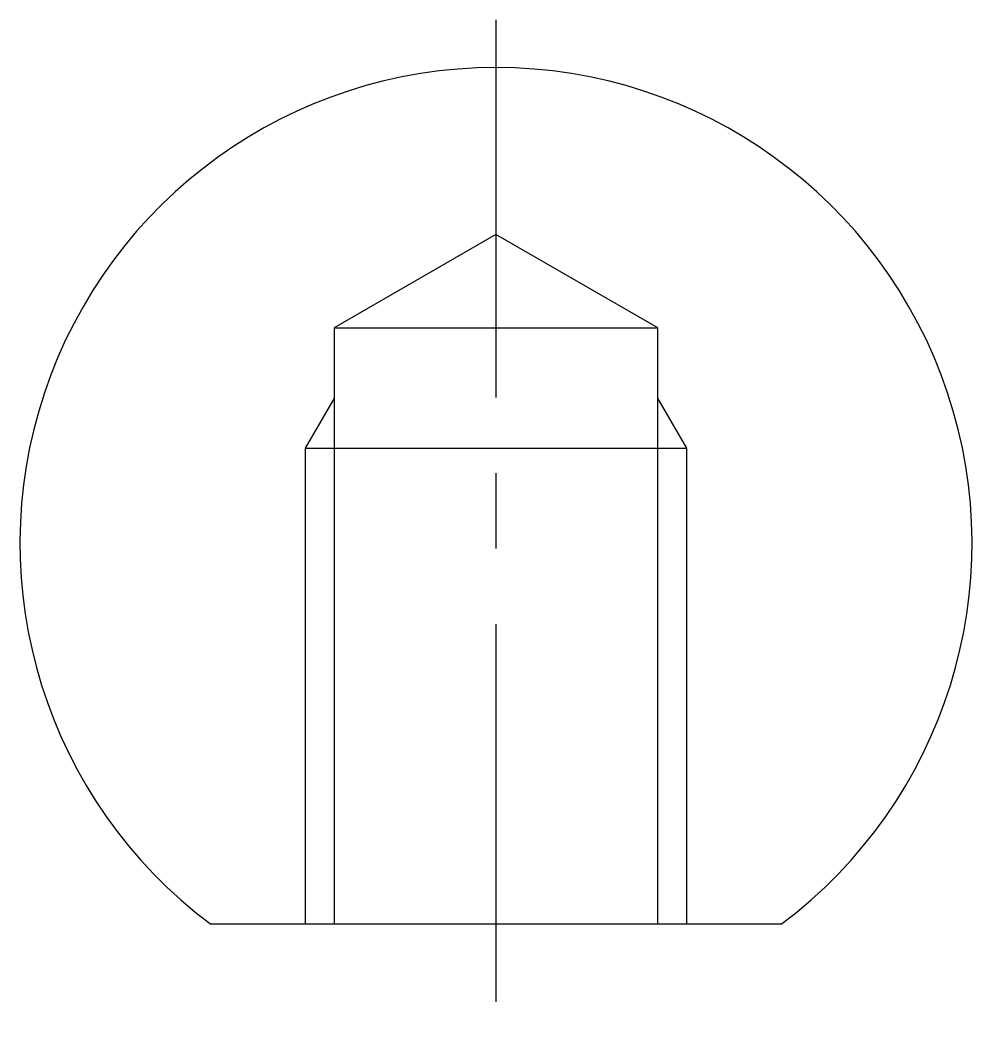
# Model space of a CAD drawing. Extents: x 10 to 151, y 10 to 97.
# Drawn here: x 130.93 to 150.93, y 75.52 to 96.52 of the extents above; entities outside this region: 2.
import ezdxf

# ---------------------------------------------------------------- set-up
doc = ezdxf.new("R2010")
doc.units = 0
doc.header["$LTSCALE"] = 0.25
doc.linetypes.add('CENTER', pattern=[50.8, 31.75, -6.35, 6.35, -6.35])
doc.layers.get('0').update_dxf_attribs({"linetype": 'CONTINUOUS'})
doc.layers.add('CENTER', color=1, linetype='CENTER')

msp = doc.modelspace()

# ---------------------------------------------------------------- linework, layer by layer
at = {"linetype": 'CONTINUOUS'}
for p, q in [((140.925, 92.013), (137.525, 90.05)), ((144.325, 90.05), (140.925, 92.013)), ((137.525, 90.05), (137.525, 77.519)), ((137.525, 90.05), (144.325, 90.05)), ((144.325, 77.519), (144.325, 90.05)), ((136.925, 87.519), (144.925, 87.519)), ((134.925, 77.519), (146.925, 77.519))]:
    msp.add_line(p, q, dxfattribs=at)
at = {"color": 3, "linetype": 'CONTINUOUS'}
for p, q in [((136.925, 87.519), (137.525, 88.558)), ((144.325, 88.558), (144.925, 87.519)), ((136.925, 77.519), (136.925, 87.519)), ((144.925, 87.519), (144.925, 77.519))]:
    msp.add_line(p, q, dxfattribs=at)
msp.add_line((137.525, 86.917), (137.525, 86.917))
at = {"linetype": 'CONTINUOUS'}
msp.add_arc((140.925, 85.519), 10, 306.8699, 233.1301, dxfattribs=at)
at = {"layer": 'CENTER', "color": 1, "linetype": 'CENTER'}
msp.add_line((140.925, 96.519), (140.925, 75.519), dxfattribs=at)

# ---------------------------------------------------------------- texts
for s, p in [('PCA 8-20', (10, 25)), ('PCA0820', (10, 10))]:
    msp.add_text(s, height=4).set_placement(p)

doc.saveas('drawing.dxf')
